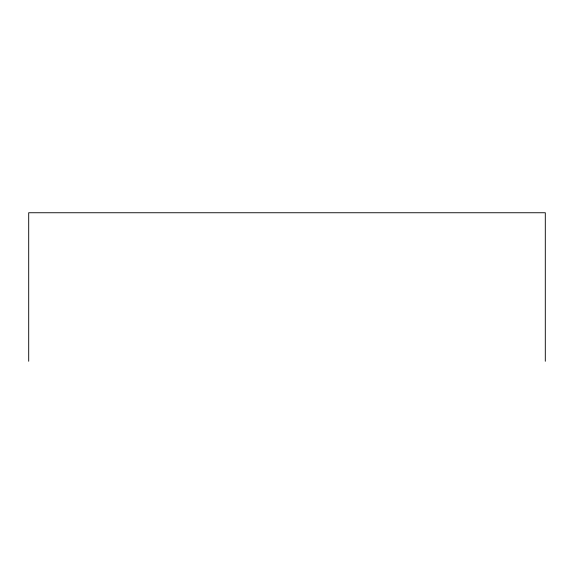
<?xml version="1.0" encoding="UTF-8"?>
<svg xmlns="http://www.w3.org/2000/svg" width="574" height="574" viewBox="0 0 574 574"><rect width="100%" height="100%" fill="white"/><g stroke="black" fill="none" stroke-linecap="round" stroke-linejoin="round"><path stroke-width="0.86" d="M545.3 361.254L545.3 212.746L28.7 212.746L28.7 361.254"/></g></svg>
